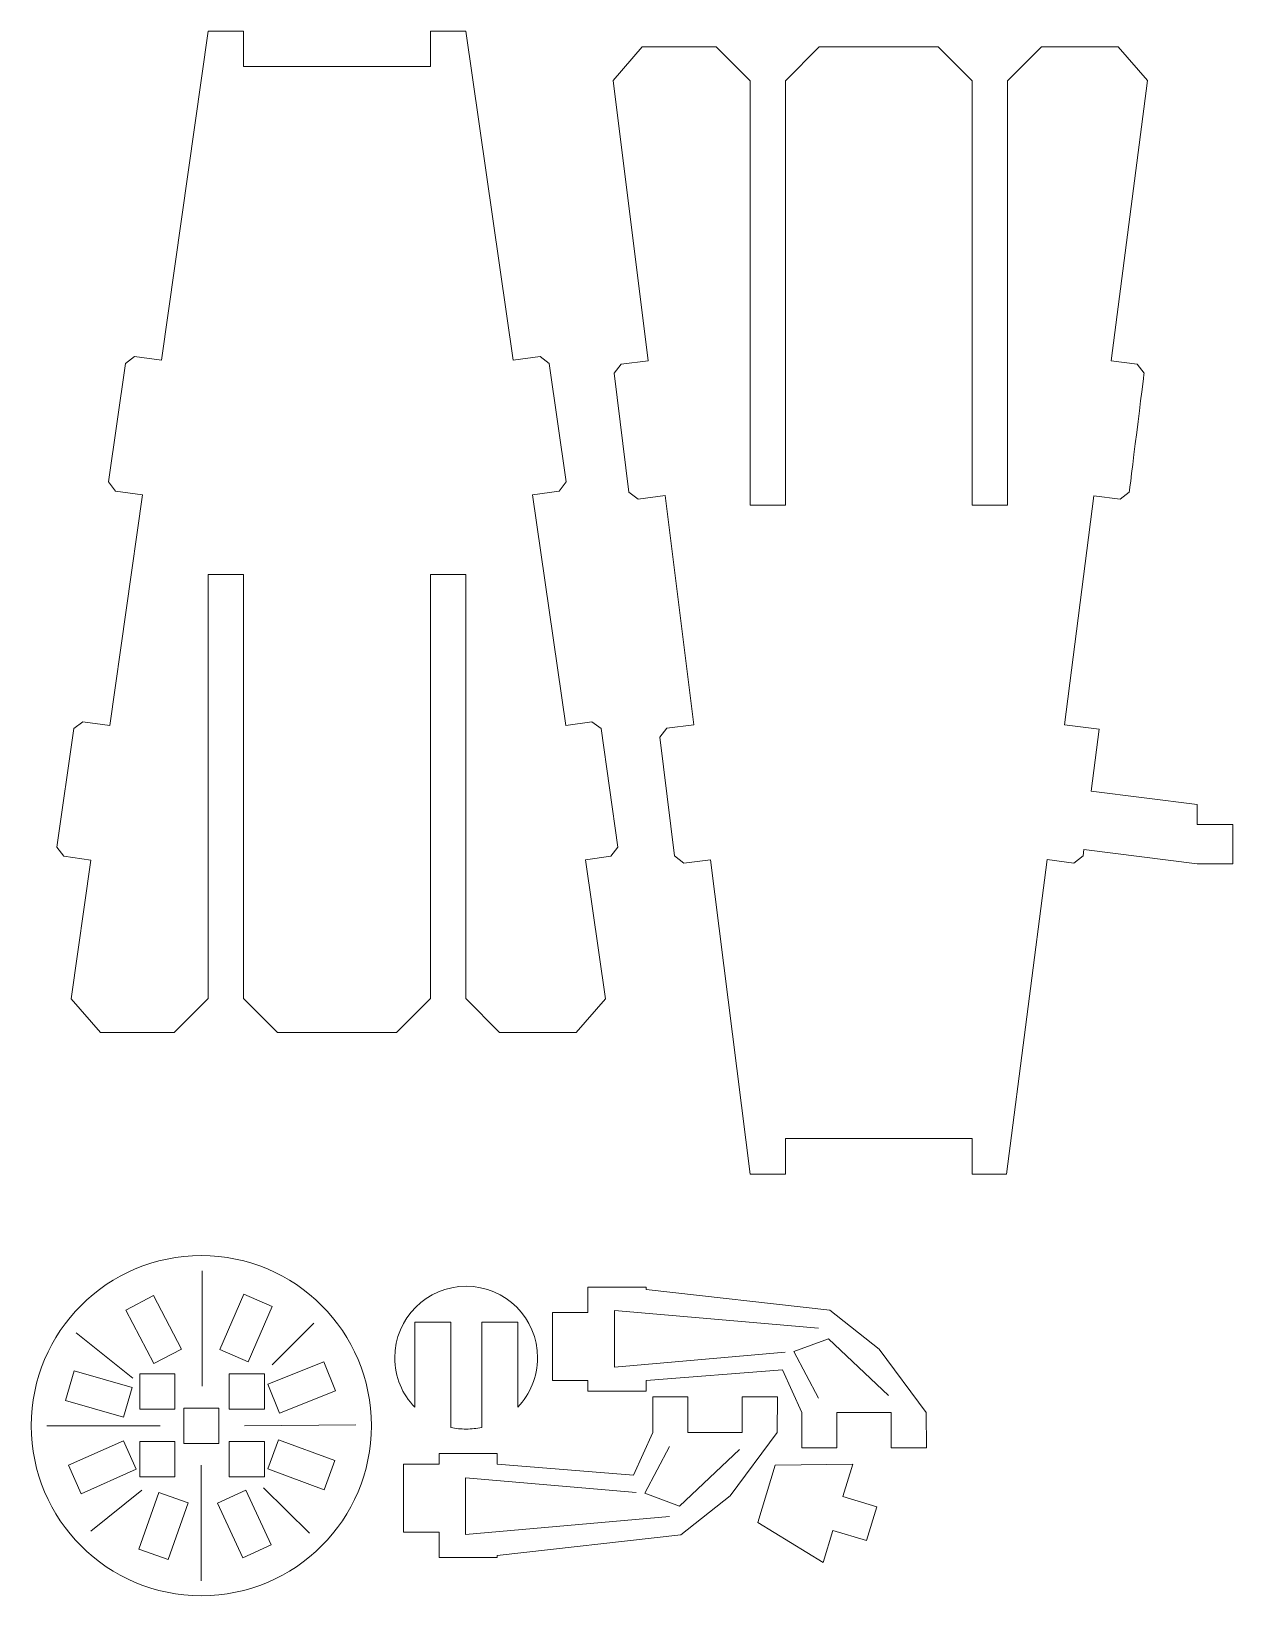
# Model space of a CAD drawing. Header units: millimetres. Extents: x -90 to 352, y 0 to 270.
# Drawn here: x 8.2 to 120.4, y 2.7 to 148.8 of the extents above; entities that cross this region are included whole.
import ezdxf

# ---------------------------------------------------------------- set-up
doc = ezdxf.new("R2010")
doc.units = ezdxf.units.MM
doc.layers.add('Layer 1', color=7, linetype='Continuous')

msp = doc.modelspace()

# ---------------------------------------------------------------- linework, layer by layer
at = {"layer": 'Layer 1', "color": 240, "lineweight": 20}
for points in [[(18.31, 20.12), (21.59, 20.12), (21.59, 23.42), (18.31, 23.42), (18.31, 20.12)], [(26.67, 20.12), (29.95, 20.12), (29.95, 23.42), (26.67, 23.42), (26.67, 20.12)], [(22.43, 16.94), (25.7, 16.94), (25.7, 20.24), (22.43, 20.24), (22.43, 16.94)], [(18.31, 13.82), (21.59, 13.82), (21.59, 17.12), (18.31, 17.12), (18.31, 13.82)], [(26.67, 13.82), (29.95, 13.82), (29.95, 17.12), (26.67, 17.12), (26.67, 13.82)]]:
    msp.add_lwpolyline(points, close=True, dxfattribs=at)
at = {"layer": 'Layer 1', "color": 250, "lineweight": 20}
msp.add_ellipse((24.06, 18.59), major_axis=(0, 15.89), ratio=1, dxfattribs=at)
for points, knots in [([(11.9, 58.45), (11.9, 58.45), (14.63, 55.31), (14.63, 55.31), (14.63, 55.31), (14.63, 55.31), (21.52, 55.31), (21.52, 55.31), (21.52, 55.31), (21.52, 55.31), (24.69, 58.48), (24.69, 58.48), (24.69, 58.48), (24.69, 58.48), (24.69, 98.11), (24.69, 98.11), (24.69, 98.11), (24.69, 98.11), (27.99, 98.11), (27.99, 98.11), (27.99, 98.11), (27.99, 98.11), (27.99, 58.48), (27.99, 58.48), (27.99, 58.48), (27.99, 58.48), (31.17, 55.31), (31.17, 55.31), (31.17, 55.31), (31.17, 55.31), (42.28, 55.31), (42.28, 55.31), (42.28, 55.31), (42.28, 55.31), (45.46, 58.48), (45.46, 58.48), (45.46, 58.48), (45.46, 58.48), (45.46, 98.11), (45.46, 98.11), (45.46, 98.11), (45.46, 98.11), (48.76, 98.11), (48.76, 98.11), (48.76, 98.11), (48.76, 98.11), (48.76, 58.48), (48.76, 58.48), (48.76, 58.48), (48.76, 58.48), (51.93, 55.31), (51.93, 55.31), (51.93, 55.31), (51.93, 55.31), (59.09, 55.31), (59.09, 55.31), (59.09, 55.31), (59.09, 55.31), (61.81, 58.45), (61.81, 58.45), (61.81, 58.45), (61.81, 58.45), (59.94, 71.44), (59.94, 71.44), (59.94, 71.44), (59.94, 71.44), (62.32, 71.78), (62.32, 71.78), (62.32, 71.78), (62.32, 71.78), (62.97, 72.64), (62.97, 72.64), (62.97, 72.64), (62.97, 72.64), (61.4, 83.71), (61.4, 83.71), (61.4, 83.71), (61.4, 83.71), (60.54, 84.35), (60.54, 84.35), (60.54, 84.35), (60.54, 84.35), (58.12, 84.01), (58.12, 84.01), (58.12, 84.01), (58.12, 84.01), (55.01, 105.54), (55.01, 105.54), (55.01, 105.54), (55.01, 105.54), (57.49, 105.89), (57.49, 105.89), (57.49, 105.89), (57.49, 105.89), (58.14, 106.75), (58.14, 106.75), (58.14, 106.75), (58.14, 106.75), (56.57, 117.82), (56.57, 117.82), (56.57, 117.82), (56.57, 117.82), (55.71, 118.47), (55.71, 118.47), (55.71, 118.47), (55.71, 118.47), (53.2, 118.11), (53.2, 118.11), (53.2, 118.11), (53.2, 118.11), (48.76, 148.85), (48.76, 148.85), (48.76, 148.85), (48.76, 148.85), (45.46, 148.85), (45.46, 148.85), (45.46, 148.85), (45.46, 148.85), (45.46, 145.55), (45.46, 145.55), (45.46, 145.55), (45.46, 145.55), (27.99, 145.55), (27.99, 145.55), (27.99, 145.55), (27.99, 145.55), (27.99, 148.85), (27.99, 148.85), (27.99, 148.85), (27.99, 148.85), (24.69, 148.85), (24.69, 148.85), (24.69, 148.85), (24.69, 148.85), (20.34, 118.11), (20.34, 118.11), (20.34, 118.11), (20.34, 118.11), (17.83, 118.47), (17.83, 118.47), (17.83, 118.47), (17.83, 118.47), (16.97, 117.82), (16.97, 117.82), (16.97, 117.82), (16.97, 117.82), (15.4, 106.75), (15.4, 106.75), (15.4, 106.75), (15.4, 106.75), (16.05, 105.89), (16.05, 105.89), (16.05, 105.89), (16.05, 105.89), (18.56, 105.54), (18.56, 105.54), (18.56, 105.54), (18.56, 105.54), (15.51, 84), (15.51, 84), (15.51, 84), (15.51, 84), (13, 84.35), (13, 84.35), (13, 84.35), (13, 84.35), (12.14, 83.71), (12.14, 83.71), (12.14, 83.71), (12.14, 83.71), (10.57, 72.64), (10.57, 72.64), (10.57, 72.64), (10.57, 72.64), (11.22, 71.78), (11.22, 71.78), (11.22, 71.78), (11.22, 71.78), (13.74, 71.42), (13.74, 71.42), (13.74, 71.42), (13.74, 71.42), (11.9, 58.45), (11.9, 58.45)], [0, 0, 0, 0, 0.021277, 0.021277, 0.021277, 0.021277, 0.042553, 0.042553, 0.042553, 0.042553, 0.06383, 0.06383, 0.06383, 0.06383, 0.085106, 0.085106, 0.085106, 0.085106, 0.106383, 0.106383, 0.106383, 0.106383, 0.12766, 0.12766, 0.12766, 0.12766, 0.148936, 0.148936, 0.148936, 0.148936, 0.170213, 0.170213, 0.170213, 0.170213, 0.191489, 0.191489, 0.191489, 0.191489, 0.212766, 0.212766, 0.212766, 0.212766, 0.234043, 0.234043, 0.234043, 0.234043, 0.255319, 0.255319, 0.255319, 0.255319, 0.276596, 0.276596, 0.276596, 0.276596, 0.297872, 0.297872, 0.297872, 0.297872, 0.319149, 0.319149, 0.319149, 0.319149, 0.340426, 0.340426, 0.340426, 0.340426, 0.361702, 0.361702, 0.361702, 0.361702, 0.382979, 0.382979, 0.382979, 0.382979, 0.404255, 0.404255, 0.404255, 0.404255, 0.425532, 0.425532, 0.425532, 0.425532, 0.446809, 0.446809, 0.446809, 0.446809, 0.468085, 0.468085, 0.468085, 0.468085, 0.489362, 0.489362, 0.489362, 0.489362, 0.510638, 0.510638, 0.510638, 0.510638, 0.531915, 0.531915, 0.531915, 0.531915, 0.553191, 0.553191, 0.553191, 0.553191, 0.574468, 0.574468, 0.574468, 0.574468, 0.595745, 0.595745, 0.595745, 0.595745, 0.617021, 0.617021, 0.617021, 0.617021, 0.638298, 0.638298, 0.638298, 0.638298, 0.659574, 0.659574, 0.659574, 0.659574, 0.680851, 0.680851, 0.680851, 0.680851, 0.702128, 0.702128, 0.702128, 0.702128, 0.723404, 0.723404, 0.723404, 0.723404, 0.744681, 0.744681, 0.744681, 0.744681, 0.765957, 0.765957, 0.765957, 0.765957, 0.787234, 0.787234, 0.787234, 0.787234, 0.808511, 0.808511, 0.808511, 0.808511, 0.829787, 0.829787, 0.829787, 0.829787, 0.851064, 0.851064, 0.851064, 0.851064, 0.87234, 0.87234, 0.87234, 0.87234, 0.893617, 0.893617, 0.893617, 0.893617, 0.914894, 0.914894, 0.914894, 0.914894, 0.93617, 0.93617, 0.93617, 0.93617, 0.957447, 0.957447, 0.957447, 0.957447, 1, 1, 1, 1]), ([(75.32, 42.07), (75.32, 42.07), (78.63, 42.07), (78.63, 42.07), (78.63, 42.07), (78.63, 42.07), (78.62, 45.41), (78.62, 45.41), (78.62, 45.41), (78.62, 45.41), (96.08, 45.41), (96.08, 45.41), (96.08, 45.41), (96.08, 45.41), (96.08, 42.07), (96.08, 42.07), (96.08, 42.07), (96.08, 42.07), (99.28, 42.07), (99.28, 42.07), (99.28, 42.07), (99.28, 42.07), (103.07, 71.47), (103.07, 71.47), (103.07, 71.47), (103.07, 71.47), (105.58, 71.15), (105.58, 71.15), (105.58, 71.15), (105.58, 71.15), (106.43, 71.81), (106.43, 71.81), (106.43, 71.81), (106.43, 71.81), (106.51, 72.4), (106.51, 72.4), (106.51, 72.4), (106.51, 72.4), (117.09, 71.08), (117.09, 71.08), (117.09, 71.08), (117.09, 71.08), (120.41, 71.08), (120.41, 71.08), (120.41, 71.08), (120.41, 71.08), (120.41, 74.75), (120.41, 74.75), (120.41, 74.75), (120.41, 74.75), (117.09, 74.75), (117.09, 74.75), (117.09, 74.75), (117.09, 74.75), (117.09, 76.61), (117.09, 76.61), (117.09, 76.61), (117.09, 76.61), (107.19, 77.85), (107.19, 77.85), (107.19, 77.85), (107.19, 77.85), (107.92, 83.66), (107.92, 83.66), (107.92, 83.66), (107.92, 83.66), (104.69, 84.06), (104.69, 84.06), (104.69, 84.06), (104.69, 84.06), (107.44, 105.46), (107.44, 105.46), (107.44, 105.46), (107.44, 105.46), (109.89, 105.15), (109.89, 105.15), (109.89, 105.15), (109.89, 105.15), (110.75, 105.81), (110.75, 105.81), (110.75, 105.81), (110.75, 105.81), (112.13, 116.9), (112.13, 116.9), (112.13, 116.9), (112.13, 116.9), (111.47, 117.75), (111.47, 117.75), (111.47, 117.75), (111.47, 117.75), (109.06, 118.05), (109.06, 118.05), (109.06, 118.05), (109.06, 118.05), (112.44, 144.25), (112.44, 144.25), (112.44, 144.25), (112.44, 144.25), (109.71, 147.39), (109.71, 147.39), (109.71, 147.39), (109.71, 147.39), (102.56, 147.39), (102.56, 147.39), (102.56, 147.39), (102.56, 147.39), (99.38, 144.22), (99.38, 144.22), (99.38, 144.22), (99.38, 144.22), (99.38, 104.59), (99.38, 104.59), (99.38, 104.59), (99.38, 104.59), (96.08, 104.59), (96.08, 104.59), (96.08, 104.59), (96.08, 104.59), (96.08, 144.22), (96.08, 144.22), (96.08, 144.22), (96.08, 144.22), (92.9, 147.39), (92.9, 147.39), (92.9, 147.39), (92.9, 147.39), (81.79, 147.39), (81.79, 147.39), (81.79, 147.39), (81.79, 147.39), (78.62, 144.22), (78.62, 144.22), (78.62, 144.22), (78.62, 144.22), (78.62, 104.59), (78.62, 104.59), (78.62, 104.59), (78.62, 104.59), (75.32, 104.59), (75.32, 104.59), (75.32, 104.59), (75.32, 104.59), (75.32, 144.22), (75.32, 144.22), (75.32, 144.22), (75.32, 144.22), (72.14, 147.39), (72.14, 147.39), (72.14, 147.39), (72.14, 147.39), (65.25, 147.39), (65.25, 147.39), (65.25, 147.39), (65.25, 147.39), (62.52, 144.25), (62.52, 144.25), (62.52, 144.25), (62.52, 144.25), (65.8, 118.07), (65.8, 118.07), (65.8, 118.07), (65.8, 118.07), (63.28, 117.75), (63.28, 117.75), (63.28, 117.75), (63.28, 117.75), (62.62, 116.9), (62.62, 116.9), (62.62, 116.9), (62.62, 116.9), (64.01, 105.81), (64.01, 105.81), (64.01, 105.81), (64.01, 105.81), (64.86, 105.15), (64.86, 105.15), (64.86, 105.15), (64.86, 105.15), (67.38, 105.47), (67.38, 105.47), (67.38, 105.47), (67.38, 105.47), (70.06, 84.06), (70.06, 84.06), (70.06, 84.06), (70.06, 84.06), (67.54, 83.75), (67.54, 83.75), (67.54, 83.75), (67.54, 83.75), (66.88, 82.9), (66.88, 82.9), (66.88, 82.9), (66.88, 82.9), (68.27, 71.81), (68.27, 71.81), (68.27, 71.81), (68.27, 71.81), (69.12, 71.15), (69.12, 71.15), (69.12, 71.15), (69.12, 71.15), (71.64, 71.46), (71.64, 71.46), (71.64, 71.46), (71.64, 71.46), (75.32, 42.07), (75.32, 42.07)], [0, 0, 0, 0, 0.018868, 0.018868, 0.018868, 0.018868, 0.037736, 0.037736, 0.037736, 0.037736, 0.056604, 0.056604, 0.056604, 0.056604, 0.075472, 0.075472, 0.075472, 0.075472, 0.09434, 0.09434, 0.09434, 0.09434, 0.113208, 0.113208, 0.113208, 0.113208, 0.132075, 0.132075, 0.132075, 0.132075, 0.150943, 0.150943, 0.150943, 0.150943, 0.169811, 0.169811, 0.169811, 0.169811, 0.188679, 0.188679, 0.188679, 0.188679, 0.207547, 0.207547, 0.207547, 0.207547, 0.226415, 0.226415, 0.226415, 0.226415, 0.245283, 0.245283, 0.245283, 0.245283, 0.264151, 0.264151, 0.264151, 0.264151, 0.283019, 0.283019, 0.283019, 0.283019, 0.301887, 0.301887, 0.301887, 0.301887, 0.320755, 0.320755, 0.320755, 0.320755, 0.339623, 0.339623, 0.339623, 0.339623, 0.358491, 0.358491, 0.358491, 0.358491, 0.377358, 0.377358, 0.377358, 0.377359, 0.396226, 0.396226, 0.396226, 0.396226, 0.415094, 0.415094, 0.415094, 0.415094, 0.433962, 0.433962, 0.433962, 0.433962, 0.45283, 0.45283, 0.45283, 0.45283, 0.471698, 0.471698, 0.471698, 0.471698, 0.490566, 0.490566, 0.490566, 0.490566, 0.509434, 0.509434, 0.509434, 0.509434, 0.528302, 0.528302, 0.528302, 0.528302, 0.54717, 0.54717, 0.54717, 0.54717, 0.566038, 0.566038, 0.566038, 0.566038, 0.584906, 0.584906, 0.584906, 0.584906, 0.603774, 0.603774, 0.603774, 0.603774, 0.622642, 0.622642, 0.622642, 0.622642, 0.641509, 0.641509, 0.641509, 0.641509, 0.660377, 0.660377, 0.660377, 0.660377, 0.679245, 0.679245, 0.679245, 0.679245, 0.698113, 0.698113, 0.698113, 0.698113, 0.716981, 0.716981, 0.716981, 0.716981, 0.735849, 0.735849, 0.735849, 0.735849, 0.754717, 0.754717, 0.754717, 0.754717, 0.773585, 0.773585, 0.773585, 0.773585, 0.792453, 0.792453, 0.792453, 0.792453, 0.811321, 0.811321, 0.811321, 0.811321, 0.830189, 0.830189, 0.830189, 0.830189, 0.849057, 0.849057, 0.849057, 0.849057, 0.867925, 0.867925, 0.867925, 0.867925, 0.886792, 0.886792, 0.886792, 0.886792, 0.90566, 0.90566, 0.90566, 0.90566, 0.924528, 0.924528, 0.924528, 0.924528, 0.943396, 0.943396, 0.943396, 0.943396, 0.962264, 0.962264, 0.962264, 0.962264, 1, 1, 1, 1]), ([(48.8, 18.27), (49.3, 18.27), (49.78, 18.33), (50.25, 18.43), (50.25, 18.43), (50.25, 18.43), (50.25, 28.25), (50.25, 28.25), (50.25, 28.25), (50.25, 28.25), (53.62, 28.25), (53.62, 28.25), (53.62, 28.25), (53.62, 28.25), (53.62, 20.33), (53.62, 20.33), (53.62, 20.33), (54.77, 21.53), (55.47, 23.15), (55.47, 24.94), (55.47, 24.94), (55.47, 28.63), (52.49, 31.61), (48.8, 31.61), (48.8, 31.61), (45.12, 31.61), (42.13, 28.63), (42.13, 24.94), (42.13, 24.94), (42.13, 23.14), (42.84, 21.51), (44, 20.31), (44, 20.31), (44, 20.31), (44, 28.25), (44, 28.25), (44, 28.25), (44, 28.25), (47.37, 28.25), (47.37, 28.25), (47.37, 28.25), (47.37, 28.25), (47.37, 18.43), (47.37, 18.43), (47.37, 18.43), (47.83, 18.32), (48.31, 18.27), (48.8, 18.27)], [0, 0, 0, 0, 0.076923, 0.076923, 0.076923, 0.076923, 0.153846, 0.153846, 0.153846, 0.153846, 0.230769, 0.230769, 0.230769, 0.230769, 0.307692, 0.307692, 0.307692, 0.307692, 0.384615, 0.384615, 0.384615, 0.384615, 0.461538, 0.461538, 0.461538, 0.461538, 0.538462, 0.538462, 0.538462, 0.538462, 0.615385, 0.615385, 0.615385, 0.615385, 0.692308, 0.692308, 0.692308, 0.692308, 0.769231, 0.769231, 0.769231, 0.769231, 0.846154, 0.846154, 0.846154, 0.846154, 1, 1, 1, 1]), ([(56.87, 29.15), (56.87, 29.15), (56.87, 22.8), (56.87, 22.8), (56.87, 22.8), (56.87, 22.8), (60.17, 22.8), (60.17, 22.8), (60.17, 22.8), (60.17, 22.8), (60.17, 21.8), (60.17, 21.8), (60.17, 21.8), (60.17, 21.8), (65.61, 21.8), (65.61, 21.8), (65.61, 21.8), (65.61, 21.8), (65.61, 22.8), (65.61, 22.8), (65.61, 22.8), (65.61, 22.8), (78.34, 23.8), (78.34, 23.8), (78.34, 23.8), (78.34, 23.8), (80.15, 19.82), (80.15, 19.82), (80.15, 19.82), (80.15, 19.82), (80.15, 16.51), (80.15, 16.51), (80.15, 16.51), (80.15, 16.51), (83.42, 16.51), (83.42, 16.51), (83.42, 16.51), (83.42, 16.51), (83.42, 19.82), (83.42, 19.82), (83.42, 19.82), (83.42, 19.82), (88.49, 19.82), (88.49, 19.82), (88.49, 19.82), (88.49, 19.82), (88.49, 16.51), (88.49, 16.51), (88.49, 16.51), (88.49, 16.51), (91.8, 16.51), (91.8, 16.51), (91.8, 16.51), (91.8, 16.51), (91.77, 19.82), (91.77, 19.82), (91.77, 19.82), (91.77, 19.82), (87.38, 25.73), (87.38, 25.73), (87.38, 25.73), (87.38, 25.73), (82.76, 29.39), (82.76, 29.39), (82.76, 29.39), (82.76, 29.39), (65.61, 31.31), (65.61, 31.31), (65.61, 31.31), (65.61, 31.31), (65.61, 31.52), (65.61, 31.52), (65.61, 31.52), (65.61, 31.52), (60.17, 31.52), (60.17, 31.52), (60.17, 31.52), (60.17, 31.52), (60.17, 29.15), (60.17, 29.15), (60.17, 29.15), (60.17, 29.15), (56.87, 29.15), (56.87, 29.15)], [0, 0, 0, 0, 0.045455, 0.045455, 0.045455, 0.045455, 0.090909, 0.090909, 0.090909, 0.090909, 0.136364, 0.136364, 0.136364, 0.136364, 0.181818, 0.181818, 0.181818, 0.181818, 0.227273, 0.227273, 0.227273, 0.227273, 0.272727, 0.272727, 0.272727, 0.272727, 0.318182, 0.318182, 0.318182, 0.318182, 0.363636, 0.363636, 0.363636, 0.363636, 0.409091, 0.409091, 0.409091, 0.409091, 0.454545, 0.454545, 0.454545, 0.454545, 0.5, 0.5, 0.5, 0.5, 0.545455, 0.545455, 0.545455, 0.545455, 0.590909, 0.590909, 0.590909, 0.590909, 0.636364, 0.636364, 0.636364, 0.636364, 0.681818, 0.681818, 0.681818, 0.681818, 0.727273, 0.727273, 0.727273, 0.727273, 0.772727, 0.772727, 0.772727, 0.772727, 0.818182, 0.818182, 0.818182, 0.818182, 0.863636, 0.863636, 0.863636, 0.863636, 0.909091, 0.909091, 0.909091, 0.909091, 1, 1, 1, 1]), ([(42.96, 8.63), (42.96, 8.63), (42.96, 14.98), (42.96, 14.98), (42.96, 14.98), (42.96, 14.98), (46.27, 14.98), (46.27, 14.98), (46.27, 14.98), (46.27, 14.98), (46.27, 15.98), (46.27, 15.98), (46.27, 15.98), (46.27, 15.98), (51.71, 15.98), (51.71, 15.98), (51.71, 15.98), (51.71, 15.98), (51.71, 14.98), (51.71, 14.98), (51.71, 14.98), (51.71, 14.98), (64.43, 13.98), (64.43, 13.98), (64.43, 13.98), (64.43, 13.98), (66.24, 17.96), (66.24, 17.96), (66.24, 17.96), (66.24, 17.96), (66.24, 21.27), (66.24, 21.27), (66.24, 21.27), (66.24, 21.27), (69.52, 21.27), (69.52, 21.27), (69.52, 21.27), (69.52, 21.27), (69.52, 17.96), (69.52, 17.96), (69.52, 17.96), (69.52, 17.96), (74.58, 17.96), (74.58, 17.96), (74.58, 17.96), (74.58, 17.96), (74.58, 21.27), (74.58, 21.27), (74.58, 21.27), (74.58, 21.27), (77.89, 21.27), (77.89, 21.27), (77.89, 21.27), (77.89, 21.27), (77.86, 17.96), (77.86, 17.96), (77.86, 17.96), (77.86, 17.96), (73.47, 12.05), (73.47, 12.05), (73.47, 12.05), (73.47, 12.05), (68.85, 8.39), (68.85, 8.39), (68.85, 8.39), (68.85, 8.39), (51.71, 6.47), (51.71, 6.47), (51.71, 6.47), (51.71, 6.47), (51.71, 6.26), (51.71, 6.26), (51.71, 6.26), (51.71, 6.26), (46.27, 6.26), (46.27, 6.26), (46.27, 6.26), (46.27, 6.26), (46.27, 8.63), (46.27, 8.63), (46.27, 8.63), (46.27, 8.63), (42.96, 8.63), (42.96, 8.63)], [0, 0, 0, 0, 0.045455, 0.045455, 0.045455, 0.045455, 0.090909, 0.090909, 0.090909, 0.090909, 0.136364, 0.136364, 0.136364, 0.136364, 0.181818, 0.181818, 0.181818, 0.181818, 0.227273, 0.227273, 0.227273, 0.227273, 0.272727, 0.272727, 0.272727, 0.272727, 0.318182, 0.318182, 0.318182, 0.318182, 0.363636, 0.363636, 0.363636, 0.363636, 0.409091, 0.409091, 0.409091, 0.409091, 0.454545, 0.454545, 0.454545, 0.454545, 0.5, 0.5, 0.5, 0.5, 0.545455, 0.545455, 0.545455, 0.545455, 0.590909, 0.590909, 0.590909, 0.590909, 0.636364, 0.636364, 0.636364, 0.636364, 0.681818, 0.681818, 0.681818, 0.681818, 0.727273, 0.727273, 0.727273, 0.727273, 0.772727, 0.772727, 0.772727, 0.772727, 0.818182, 0.818182, 0.818182, 0.818182, 0.863636, 0.863636, 0.863636, 0.863636, 0.909091, 0.909091, 0.909091, 0.909091, 1, 1, 1, 1]), ([(76.05, 9.54), (76.05, 9.54), (77.68, 14.91), (77.68, 14.91), (77.68, 14.91), (77.68, 14.91), (84.91, 14.98), (84.91, 14.98), (84.91, 14.98), (84.91, 14.98), (84, 11.97), (84, 11.97), (84, 11.97), (84, 11.97), (87.16, 11.01), (87.16, 11.01), (87.16, 11.01), (87.16, 11.01), (86.21, 7.85), (86.21, 7.85), (86.21, 7.85), (86.21, 7.85), (83.05, 8.81), (83.05, 8.81), (83.05, 8.81), (83.05, 8.81), (82.14, 5.8), (82.14, 5.8), (82.14, 5.8), (82.14, 5.8), (76.05, 9.54), (76.05, 9.54)], [0, 0, 0, 0, 0.111111, 0.111111, 0.111111, 0.111111, 0.222222, 0.222222, 0.222222, 0.222222, 0.333333, 0.333333, 0.333333, 0.333333, 0.444444, 0.444444, 0.444444, 0.444444, 0.555556, 0.555556, 0.555556, 0.555556, 0.666667, 0.666667, 0.666667, 0.666667, 0.777778, 0.777778, 0.777778, 0.777778, 1, 1, 1, 1])]:
    msp.add_open_spline(points, degree=3, knots=knots, dxfattribs=at)
at = {"layer": 'Layer 1', "color": 114, "lineweight": 20}
for points in [[(24.14, 22.27), (24.14, 22.27), (24.14, 33.05), (24.14, 33.05)], [(30.68, 24.28), (30.68, 24.28), (34.58, 28.18), (34.58, 28.18)], [(17.65, 23.02), (17.65, 23.02), (12.36, 27.26), (12.36, 27.26)], [(20.23, 18.59), (9.64, 18.59), (9.64, 18.59), (9.64, 18.59)], [(28.1, 18.59), (28.1, 18.59), (38.48, 18.66), (38.48, 18.66)], [(24.06, 14.89), (24.06, 14.89), (24.06, 4.11), (24.06, 4.11)], [(18.51, 12.57), (18.51, 12.57), (13.74, 8.74), (13.74, 8.74)], [(34.18, 8.54), (34.18, 8.54), (29.88, 12.77), (29.88, 12.77)]]:
    msp.add_open_spline(points, degree=3, dxfattribs=at)
for points, knots in [([(19.62, 24.41), (19.62, 24.41), (22.2, 25.75), (22.2, 25.75), (22.2, 25.75), (22.2, 25.75), (19.6, 30.74), (19.6, 30.74), (19.6, 30.74), (19.6, 30.74), (17.02, 29.39), (17.02, 29.39), (17.02, 29.39), (17.02, 29.39), (19.62, 24.41), (19.62, 24.41)], [0, 0, 0, 0, 0.2, 0.2, 0.2, 0.2, 0.4, 0.4, 0.4, 0.4, 0.6, 0.6, 0.6, 0.6, 1, 1, 1, 1]), ([(25.78, 25.71), (25.78, 25.71), (28.45, 24.55), (28.45, 24.55), (28.45, 24.55), (28.45, 24.55), (30.69, 29.71), (30.69, 29.71), (30.69, 29.71), (30.69, 29.71), (28.02, 30.87), (28.02, 30.87), (28.02, 30.87), (28.02, 30.87), (25.78, 25.71), (25.78, 25.71)], [0, 0, 0, 0, 0.2, 0.2, 0.2, 0.2, 0.4, 0.4, 0.4, 0.4, 0.6, 0.6, 0.6, 0.6, 1, 1, 1, 1]), ([(78.6, 25.45), (78.6, 25.45), (62.66, 24.06), (62.66, 24.06), (62.66, 24.06), (62.66, 24.06), (62.66, 29.35), (62.66, 29.35), (62.66, 29.35), (62.66, 29.35), (81.71, 27.69), (81.71, 27.69)], [0, 0, 0, 0, 0.25, 0.25, 0.25, 0.25, 0.5, 0.5, 0.5, 0.5, 1, 1, 1, 1]), ([(88.26, 21.41), (88.26, 21.41), (82.64, 26.7), (82.64, 26.7), (82.64, 26.7), (82.64, 26.7), (79.4, 25.51), (79.4, 25.51), (79.4, 25.51), (79.4, 25.51), (81.71, 21.15), (81.71, 21.15)], [0, 0, 0, 0, 0.25, 0.25, 0.25, 0.25, 0.5, 0.5, 0.5, 0.5, 1, 1, 1, 1]), ([(17.59, 22.17), (17.59, 22.17), (16.79, 19.37), (16.79, 19.37), (16.79, 19.37), (16.79, 19.37), (11.38, 20.93), (11.38, 20.93), (11.38, 20.93), (11.38, 20.93), (12.18, 23.72), (12.18, 23.72), (12.18, 23.72), (12.18, 23.72), (17.59, 22.17), (17.59, 22.17)], [0, 0, 0, 0, 0.2, 0.2, 0.2, 0.2, 0.4, 0.4, 0.4, 0.4, 0.6, 0.6, 0.6, 0.6, 1, 1, 1, 1]), ([(31.37, 19.76), (31.37, 19.76), (30.28, 22.46), (30.28, 22.46), (30.28, 22.46), (30.28, 22.46), (35.49, 24.56), (35.49, 24.56), (35.49, 24.56), (35.49, 24.56), (36.58, 21.86), (36.58, 21.86), (36.58, 21.86), (36.58, 21.86), (31.37, 19.76), (31.37, 19.76)], [0, 0, 0, 0, 0.2, 0.2, 0.2, 0.2, 0.4, 0.4, 0.4, 0.4, 0.6, 0.6, 0.6, 0.6, 1, 1, 1, 1]), ([(16.8, 17.18), (16.8, 17.18), (17.98, 14.52), (17.98, 14.52), (17.98, 14.52), (17.98, 14.52), (12.85, 12.23), (12.85, 12.23), (12.85, 12.23), (12.85, 12.23), (11.66, 14.89), (11.66, 14.89), (11.66, 14.89), (11.66, 14.89), (16.8, 17.18), (16.8, 17.18)], [0, 0, 0, 0, 0.2, 0.2, 0.2, 0.2, 0.4, 0.4, 0.4, 0.4, 0.6, 0.6, 0.6, 0.6, 1, 1, 1, 1]), ([(31.26, 17.28), (31.26, 17.28), (30.26, 14.55), (30.26, 14.55), (30.26, 14.55), (30.26, 14.55), (35.53, 12.61), (35.53, 12.61), (35.53, 12.61), (35.53, 12.61), (36.54, 15.34), (36.54, 15.34), (36.54, 15.34), (36.54, 15.34), (31.26, 17.28), (31.26, 17.28)], [0, 0, 0, 0, 0.2, 0.2, 0.2, 0.2, 0.4, 0.4, 0.4, 0.4, 0.6, 0.6, 0.6, 0.6, 1, 1, 1, 1]), ([(74.35, 16.37), (74.35, 16.37), (68.73, 11.08), (68.73, 11.08), (68.73, 11.08), (68.73, 11.08), (65.49, 12.27), (65.49, 12.27), (65.49, 12.27), (65.49, 12.27), (67.8, 16.63), (67.8, 16.63)], [0, 0, 0, 0, 0.25, 0.25, 0.25, 0.25, 0.5, 0.5, 0.5, 0.5, 1, 1, 1, 1]), ([(64.69, 12.34), (64.69, 12.34), (48.75, 13.72), (48.75, 13.72), (48.75, 13.72), (48.75, 13.72), (48.75, 8.43), (48.75, 8.43), (48.75, 8.43), (48.75, 8.43), (67.8, 10.09), (67.8, 10.09)], [0, 0, 0, 0, 0.25, 0.25, 0.25, 0.25, 0.5, 0.5, 0.5, 0.5, 1, 1, 1, 1]), ([(22.84, 11.38), (22.84, 11.38), (20.09, 12.35), (20.09, 12.35), (20.09, 12.35), (20.09, 12.35), (18.21, 7.05), (18.21, 7.05), (18.21, 7.05), (18.21, 7.05), (20.96, 6.08), (20.96, 6.08), (20.96, 6.08), (20.96, 6.08), (22.84, 11.38), (22.84, 11.38)], [0, 0, 0, 0, 0.2, 0.2, 0.2, 0.2, 0.4, 0.4, 0.4, 0.4, 0.6, 0.6, 0.6, 0.6, 1, 1, 1, 1]), ([(25.58, 11.35), (25.58, 11.35), (28.23, 12.57), (28.23, 12.57), (28.23, 12.57), (28.23, 12.57), (30.58, 7.47), (30.58, 7.47), (30.58, 7.47), (30.58, 7.47), (27.94, 6.25), (27.94, 6.25), (27.94, 6.25), (27.94, 6.25), (25.58, 11.35), (25.58, 11.35)], [0, 0, 0, 0, 0.2, 0.2, 0.2, 0.2, 0.4, 0.4, 0.4, 0.4, 0.6, 0.6, 0.6, 0.6, 1, 1, 1, 1])]:
    msp.add_open_spline(points, degree=3, knots=knots, dxfattribs=at)

doc.saveas('drawing.dxf')
